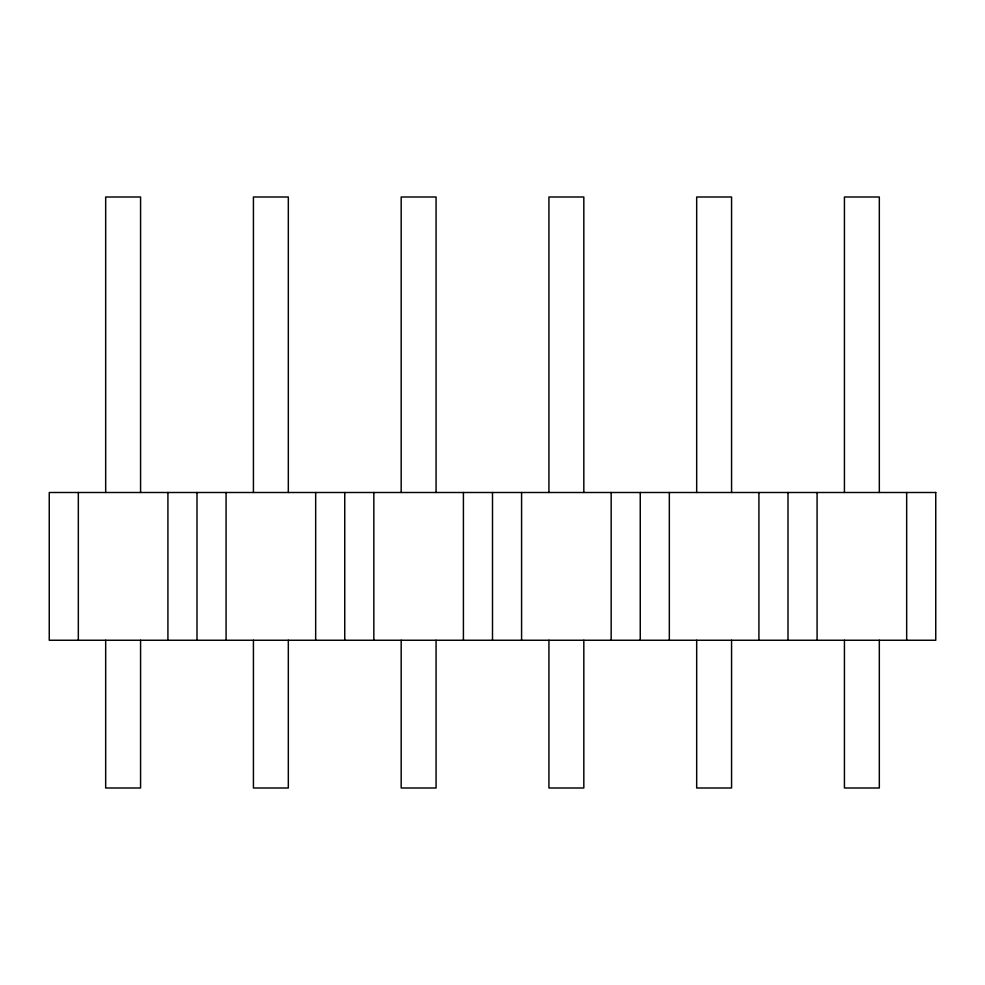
<?xml version="1.0" encoding="UTF-8"?>
<svg xmlns="http://www.w3.org/2000/svg" width="985" height="985" viewBox="0 0 985 985"><rect width="100%" height="100%" fill="white"/><g stroke="black" fill="none" stroke-linecap="round" stroke-linejoin="round"><path stroke-width="1.48" d="M906.668 492.5L906.668 640.25M879.322 492.5L879.322 197L844.428 197L844.428 492.5M879.322 640.25L879.322 788L844.428 788L844.428 640.25M817.082 492.5L817.082 640.25M788 492.5L788 640.25M758.918 492.5L758.918 640.25M731.572 492.5L731.572 197L696.678 197L696.678 492.5M731.572 640.25L731.572 788L696.678 788L696.678 640.25M669.332 492.5L669.332 640.25M640.25 492.5L640.25 640.25M611.168 492.5L611.168 640.25M583.822 492.5L583.822 197L548.928 197L548.928 492.5M583.822 640.25L583.822 788L548.928 788L548.928 640.25M521.582 492.5L521.582 640.25M492.5 492.5L492.5 640.25M463.418 492.5L463.418 640.25M436.072 492.5L436.072 197L401.178 197L401.178 492.5M436.072 640.25L436.072 788L401.178 788L401.178 640.25M373.832 492.5L373.832 640.25M344.75 492.5L344.75 640.25M315.668 492.5L315.668 640.25M288.322 492.5L288.322 197L253.428 197L253.428 492.5M288.322 640.25L288.322 788L253.428 788L253.428 640.25M226.082 492.5L226.082 640.25M197 492.5L197 640.25M167.918 492.5L167.918 640.25M140.572 492.5L140.572 197L105.678 197L105.678 492.5M140.572 640.25L140.572 788L105.678 788L105.678 640.25M78.332 492.5L78.332 640.25M935.75 492.5L49.25 492.5L49.25 640.25L935.75 640.25L935.75 492.5"/></g></svg>
